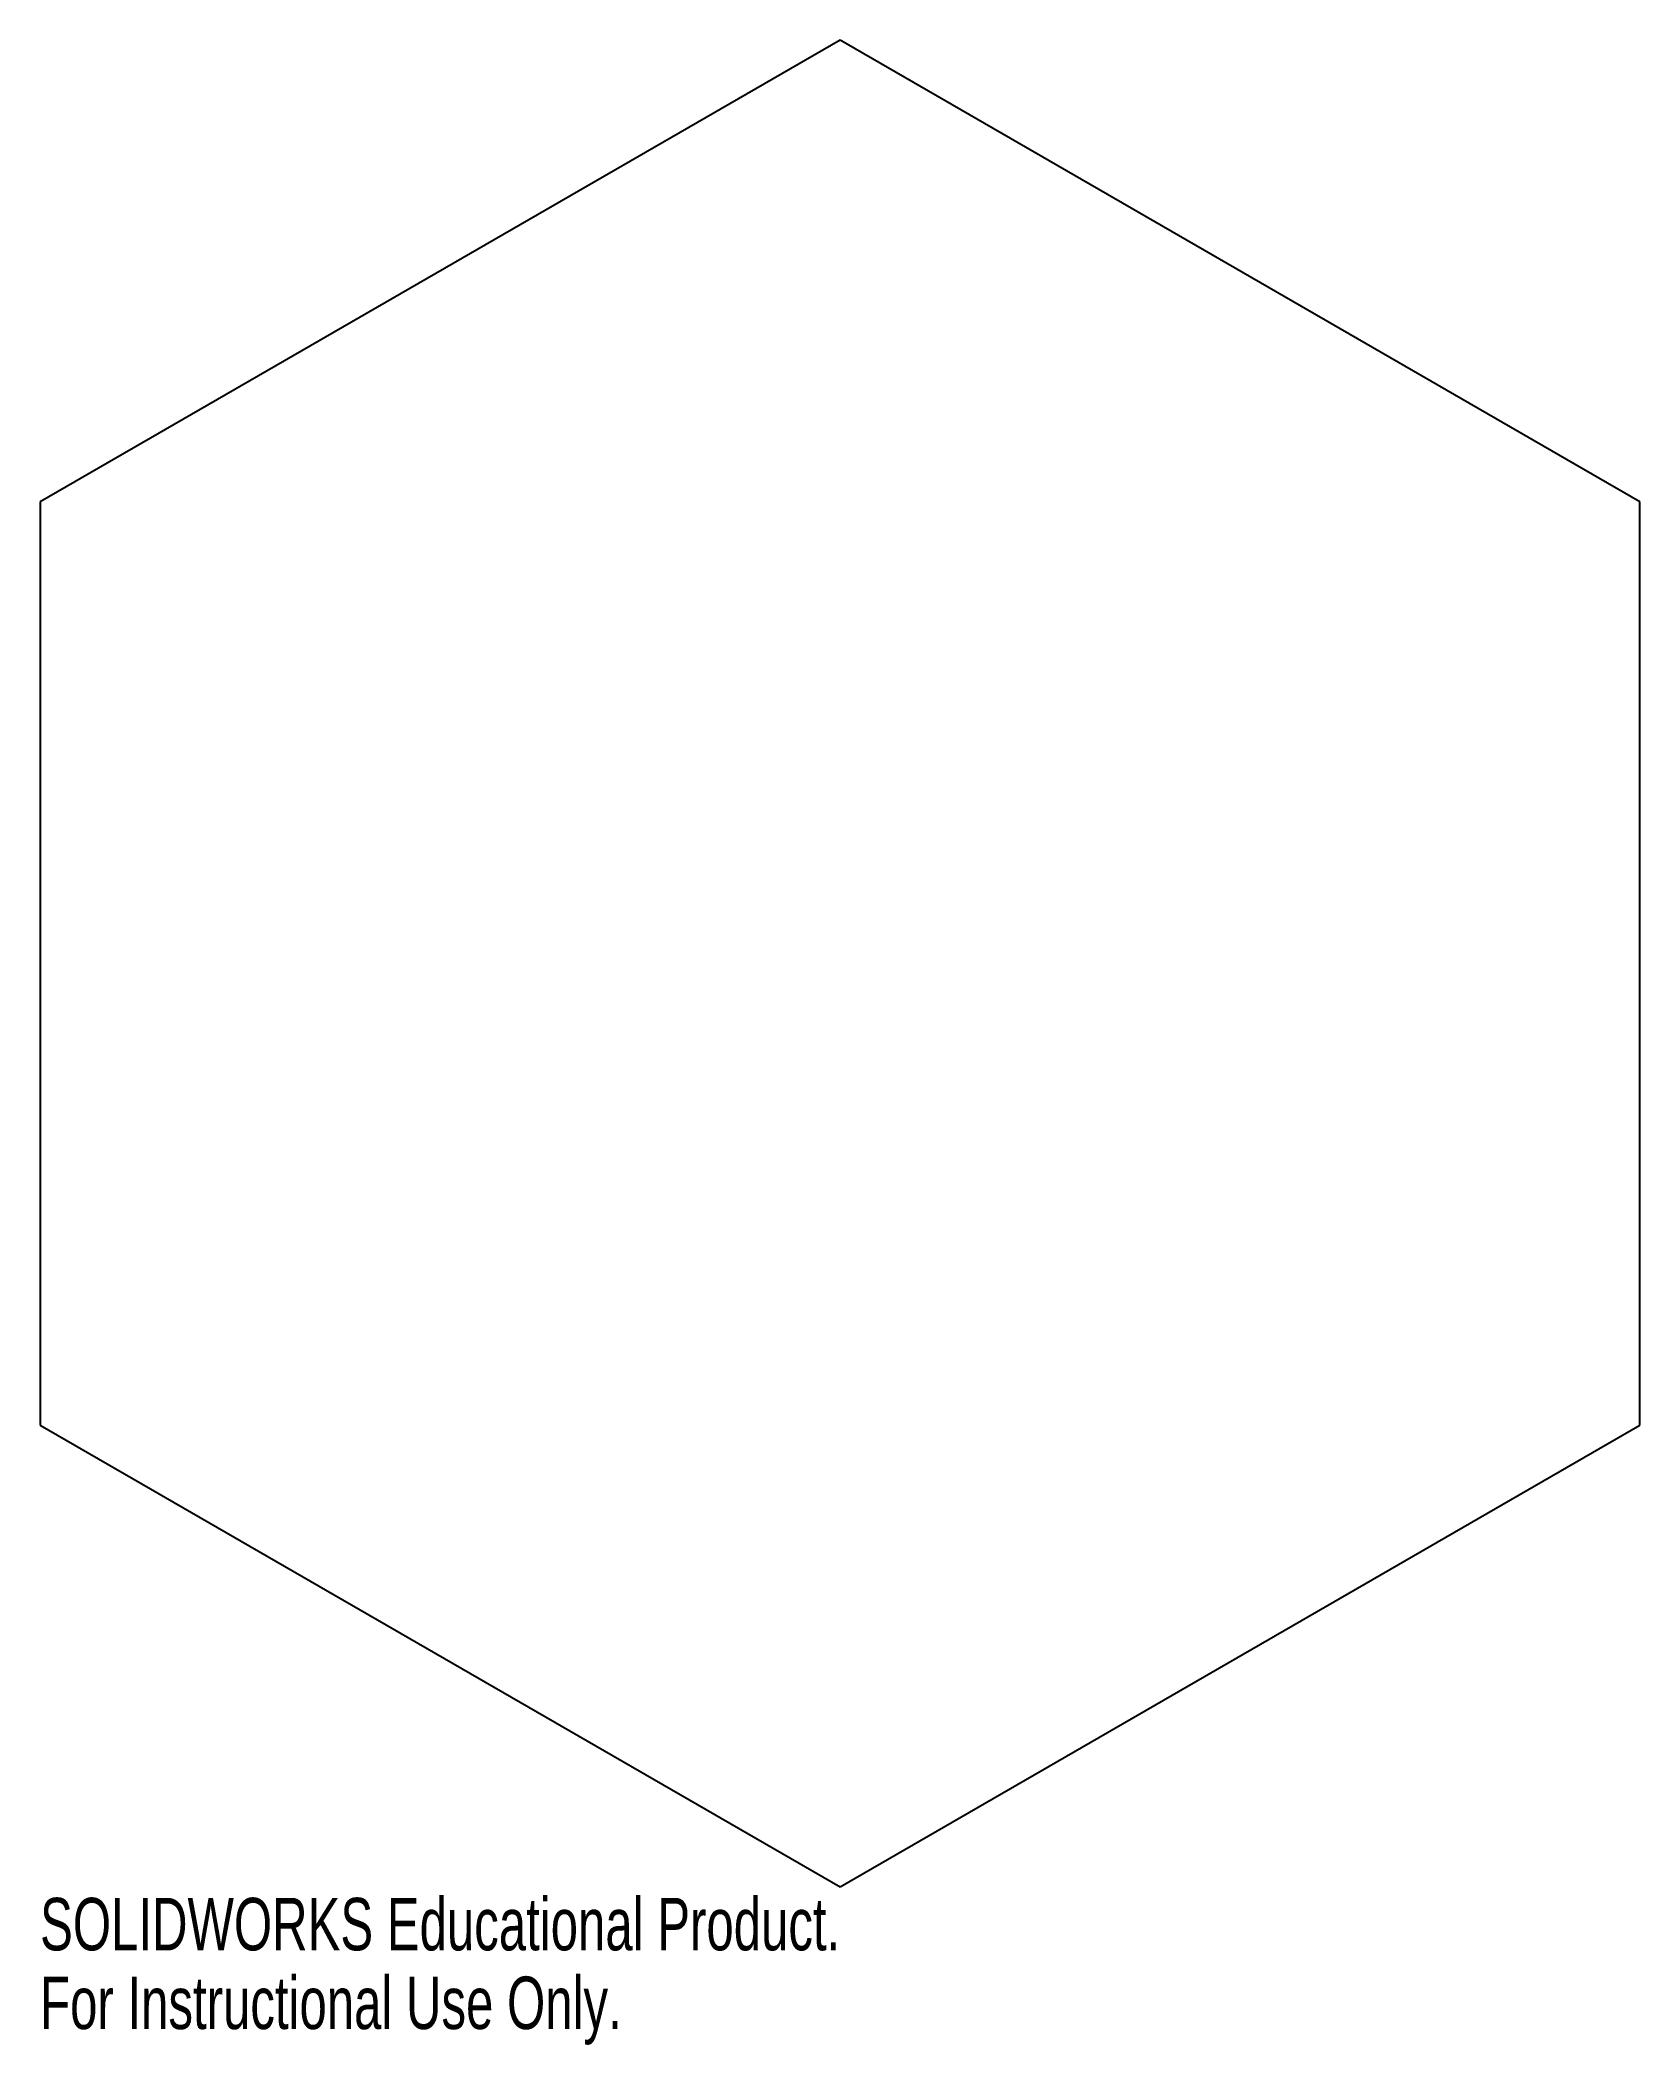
# Model space of a CAD drawing. Header units: millimetres. Extents: x -7.4 to 7.4, y -10 to 8.5.
import ezdxf

# ---------------------------------------------------------------- set-up
doc = ezdxf.new("R2010")
doc.units = ezdxf.units.MM
doc.styles.add('SLDTEXTSTYLE0', font='TXT', dxfattribs={"width": 0.7})

msp = doc.modelspace()

# ---------------------------------------------------------------- linework, layer by layer
at = {"color": 7, "linetype": 'Continuous', "lineweight": 25}
for p, q in [((0, 8.505), (-7.366, 4.253)), ((7.366, 4.253), (0, 8.505)), ((-7.366, 4.253), (-7.366, -4.253)), ((7.366, -4.253), (7.366, 4.253)), ((-7.366, -4.253), (0, -8.505)), ((0, -8.505), (7.366, -4.253))]:
    msp.add_line(p, q, dxfattribs=at)

# ---------------------------------------------------------------- texts
at = {"color": 7, "linetype": 'Continuous', "char_height": 0.48336, "attachment_point": 1, "style": 'SLDTEXTSTYLE0'}
for s, insert in [('SOLIDWORKS Educational Product.', (-7.366, -8.607)), ('For Instructional Use Only.', (-7.366, -9.332))]:
    msp.add_mtext(s, dxfattribs=dict(at, insert=insert))

doc.saveas('drawing.dxf')
